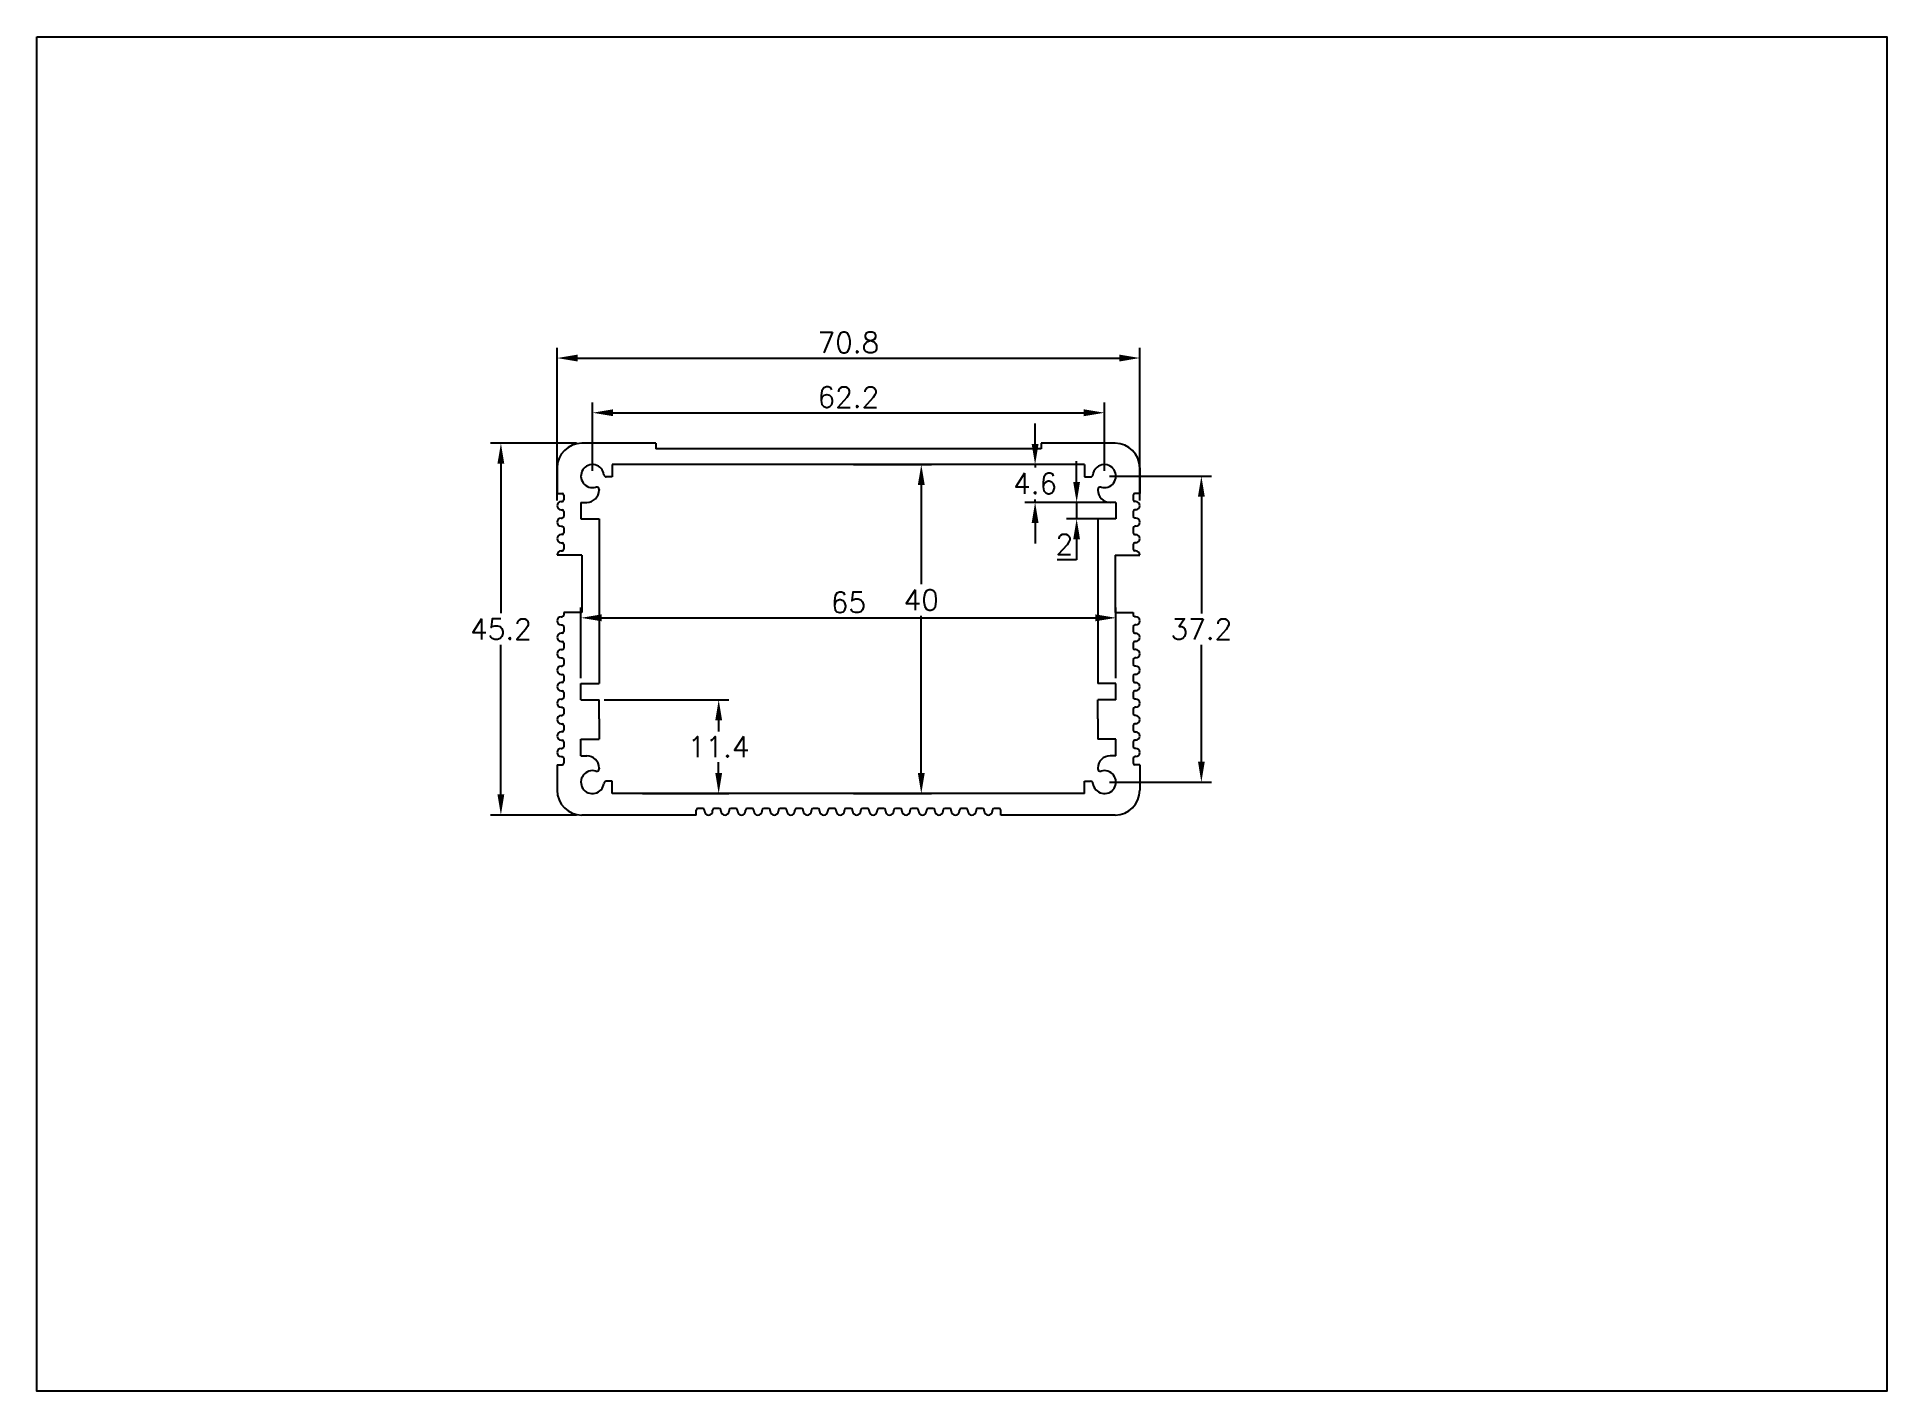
# Model space of a CAD drawing. Header units: millimetres. Extents: x 847 to 1072, y 482 to 646.
import ezdxf

# ---------------------------------------------------------------- set-up
doc = ezdxf.new("R2010")
doc.units = ezdxf.units.MM
doc.styles.get("Standard").update_dxf_attribs({"font": 'txt.shx', "height": 2.5})
doc.dimstyles.new('ISO-25', dxfattribs={"dimtxt": 2.5, "dimasz": 2.5, "dimexe": 1.25, "dimexo": 0.625, "dimtad": 1, "dimtih": 1, "dimtoh": 1, "dimdec": 1, "dimdsep": 46, "dimtxsty": 'Standard', "dimcen": 2.5, "dimadec": 0, "dimazin": 0, "dimtfac": 1, "dimtdec": 1, "dimtmove": 0, "dimatfit": 3, "dimfxl": 1, "dimarcsym": 0})

# ---------------------------------------------------------------- blocks, each defined once
blk = doc.blocks.new('*D5')
at = {"color": 0, "lineweight": -2}
for p, q in [((910.42, 590.07), (910.42, 608.65)), ((912.92, 607.4), (978.72, 607.4)), ((981.22, 590.07), (981.22, 608.65))]:
    blk.add_line(p, q, dxfattribs=at)
at = {"color": 0}
for points in [[(912.92, 607.82), (912.92, 606.98), (910.42, 607.4)], [(978.72, 607.82), (978.72, 606.98), (981.22, 607.4)]]:
    blk.add_solid(points, dxfattribs=at)
at = {"layer": 'Defpoints', "color": 0}
for p in [(981.22, 607.4), (910.42, 589.45), (981.22, 589.45)]:
    blk.add_point(p, dxfattribs=at)
at = {"color": 0, "insert": (945.82, 609.3), "char_height": 2.5, "attachment_point": 5}
blk.add_mtext('70.8', dxfattribs=at)
blk = doc.blocks.new('*D6')
at = {"color": 0, "lineweight": -2}
for p, q in [((914.72, 593.67), (914.72, 602)), ((917.22, 600.75), (974.42, 600.75)), ((976.92, 593.67), (976.92, 602))]:
    blk.add_line(p, q, dxfattribs=at)
at = {"color": 0}
for points in [[(917.22, 601.17), (917.22, 600.33), (914.72, 600.75)], [(974.42, 601.17), (974.42, 600.33), (976.92, 600.75)]]:
    blk.add_solid(points, dxfattribs=at)
at = {"layer": 'Defpoints', "color": 0}
for p in [(976.92, 600.75), (914.72, 593.05), (976.92, 593.05)]:
    blk.add_point(p, dxfattribs=at)
at = {"color": 0, "insert": (945.82, 602.65), "char_height": 2.5, "attachment_point": 5}
blk.add_mtext('62.2', dxfattribs=at)
blk = doc.blocks.new('*D7')
at = {"color": 0, "lineweight": -2}
for p, q in [((912.79, 597.05), (902.34, 597.05)), ((903.59, 594.55), (903.59, 576.38)), ((903.59, 554.35), (903.59, 572.52)), ((912.79, 551.85), (902.34, 551.85))]:
    blk.add_line(p, q, dxfattribs=at)
at = {"color": 0}
for points in [[(903.17, 594.55), (904, 594.55), (903.59, 597.05)], [(903.17, 554.35), (904, 554.35), (903.59, 551.85)]]:
    blk.add_solid(points, dxfattribs=at)
at = {"layer": 'Defpoints', "color": 0}
for p in [(913.42, 597.05), (903.59, 551.85), (913.42, 551.85)]:
    blk.add_point(p, dxfattribs=at)
at = {"color": 0, "insert": (903.59, 574.45), "char_height": 2.5, "attachment_point": 5}
blk.add_mtext('45.2', dxfattribs=at)
blk = doc.blocks.new('*D8')
at = {"color": 0, "lineweight": -2}
for p, q in [((977.54, 593.05), (989.95, 593.05)), ((988.7, 590.55), (988.7, 576.35)), ((988.7, 558.35), (988.7, 572.55)), ((977.54, 555.85), (989.95, 555.85))]:
    blk.add_line(p, q, dxfattribs=at)
at = {"color": 0}
for points in [[(988.29, 590.55), (989.12, 590.55), (988.7, 593.05)], [(988.29, 558.35), (989.12, 558.35), (988.7, 555.85)]]:
    blk.add_solid(points, dxfattribs=at)
at = {"layer": 'Defpoints', "color": 0}
for p in [(976.92, 593.05), (976.92, 555.85), (988.7, 555.85)]:
    blk.add_point(p, dxfattribs=at)
at = {"color": 0, "insert": (988.7, 574.45), "char_height": 2.5, "attachment_point": 5}
blk.add_mtext('37.2', dxfattribs=at)
blk = doc.blocks.new('*D9')
at = {"color": 0, "lineweight": -2}
for p, q in [((973.55, 592.35), (973.55, 594.85)), ((977.69, 589.85), (972.3, 589.85)), ((973.55, 589.85), (973.55, 587.85)), ((977.69, 587.85), (972.3, 587.85)), ((973.55, 585.35), (973.55, 582.85)), ((973.55, 582.85), (971.2, 582.85))]:
    blk.add_line(p, q, dxfattribs=at)
at = {"color": 0}
for points in [[(973.13, 592.35), (973.96, 592.35), (973.55, 589.85)], [(973.13, 585.35), (973.96, 585.35), (973.55, 587.85)]]:
    blk.add_solid(points, dxfattribs=at)
at = {"layer": 'Defpoints', "color": 0}
for p in [(978.32, 589.85), (973.55, 587.85), (978.32, 587.85)]:
    blk.add_point(p, dxfattribs=at)
at = {"color": 0, "insert": (972.06, 584.75), "char_height": 2.5, "attachment_point": 5}
blk.add_mtext('2', dxfattribs=at)
blk = doc.blocks.new('*D10')
at = {"color": 0, "lineweight": -2}
for p, q in [((968.5, 596.95), (968.5, 599.45)), ((973.89, 594.45), (967.25, 594.45)), ((968.5, 594.45), (968.5, 594.08)), ((977.69, 589.85), (967.25, 589.85)), ((968.5, 589.85), (968.5, 590.22)), ((968.5, 587.35), (968.5, 584.85))]:
    blk.add_line(p, q, dxfattribs=at)
at = {"color": 0}
for points in [[(968.08, 596.95), (968.92, 596.95), (968.5, 594.45)], [(968.08, 587.35), (968.92, 587.35), (968.5, 589.85)]]:
    blk.add_solid(points, dxfattribs=at)
at = {"layer": 'Defpoints', "color": 0}
for p in [(968.5, 594.45), (974.52, 594.45), (978.32, 589.85)]:
    blk.add_point(p, dxfattribs=at)
at = {"color": 0, "insert": (968.5, 592.15), "char_height": 2.5, "attachment_point": 5}
blk.add_mtext('4.6', dxfattribs=at)
blk = doc.blocks.new('*D14')
at = {"color": 0, "lineweight": -2}
for p, q in [((946.44, 594.45), (955.92, 594.45)), ((954.67, 591.95), (954.67, 579.92)), ((954.67, 556.95), (954.67, 576.06)), ((946.44, 554.45), (955.92, 554.45))]:
    blk.add_line(p, q, dxfattribs=at)
at = {"color": 0}
for points in [[(954.25, 591.95), (955.09, 591.95), (954.67, 594.45)], [(954.25, 556.95), (955.09, 556.95), (954.67, 554.45)]]:
    blk.add_solid(points, dxfattribs=at)
at = {"layer": 'Defpoints', "color": 0}
for p in [(945.82, 594.45), (945.82, 554.45), (954.67, 554.45)]:
    blk.add_point(p, dxfattribs=at)
at = {"color": 0, "insert": (954.67, 577.99), "char_height": 2.5, "attachment_point": 5}
blk.add_mtext('40', dxfattribs=at)
blk = doc.blocks.new('*D18')
at = {"color": 0, "lineweight": -2}
for p, q in [((913.32, 568.47), (913.32, 577.07)), ((915.82, 575.82), (975.82, 575.82)), ((978.32, 568.47), (978.32, 577.07))]:
    blk.add_line(p, q, dxfattribs=at)
at = {"color": 0}
for points in [[(915.82, 576.24), (915.82, 575.4), (913.32, 575.82)], [(975.82, 576.24), (975.82, 575.4), (978.32, 575.82)]]:
    blk.add_solid(points, dxfattribs=at)
at = {"layer": 'Defpoints', "color": 0}
for p in [(978.32, 575.82), (913.32, 567.85), (978.32, 567.85)]:
    blk.add_point(p, dxfattribs=at)
at = {"color": 0, "insert": (945.82, 577.7), "char_height": 2.5, "attachment_point": 5}
blk.add_mtext('65', dxfattribs=at)
blk = doc.blocks.new('*D19')
at = {"color": 0, "lineweight": -2}
for p, q in [((916.14, 565.85), (931.3, 565.85)), ((930.05, 563.35), (930.05, 562.02)), ((930.05, 556.95), (930.05, 558.27)), ((920.81, 554.45), (931.3, 554.45))]:
    blk.add_line(p, q, dxfattribs=at)
at = {"color": 0}
for points in [[(929.64, 563.35), (930.47, 563.35), (930.05, 565.85)], [(929.64, 556.95), (930.47, 556.95), (930.05, 554.45)]]:
    blk.add_solid(points, dxfattribs=at)
at = {"layer": 'Defpoints', "color": 0}
for p in [(915.52, 565.85), (920.18, 554.45), (930.05, 554.45)]:
    blk.add_point(p, dxfattribs=at)
at = {"color": 0, "insert": (930.05, 560.15), "char_height": 2.5, "attachment_point": 5}
blk.add_mtext('11.4', dxfattribs=at)

msp = doc.modelspace()

# ---------------------------------------------------------------- linework, layer by layer
for p, q in [((922.42, 597.05), (913.42, 597.05)), ((922.42, 597.05), (922.42, 596.35)), ((969.22, 596.35), (922.42, 596.35)), ((978.22, 597.05), (969.22, 597.05)), ((969.22, 597.05), (969.22, 596.35)), ((910.42, 594.05), (910.42, 590.95)), ((974.52, 594.45), (917.12, 594.45)), ((917.12, 594.45), (917.12, 592.95)), ((974.52, 594.45), (974.52, 592.95)), ((981.22, 594.05), (981.22, 590.95)), ((910.42, 593.45), (910.42, 593.45)), ((915.52, 591.42), (915.52, 591.35)), ((917.12, 592.95), (916.4, 592.95)), ((974.52, 592.95), (975.23, 592.95)), ((976.12, 591.42), (976.12, 591.35)), ((981.22, 593.45), (981.22, 593.45)), ((910.42, 590.95), (911.02, 590.95)), ((910.42, 589.45), (910.42, 589.45)), ((910.92, 589.95), (911.02, 589.95)), ((911.22, 590.75), (911.22, 590.15)), ((913.32, 589.85), (914.02, 589.85)), ((913.32, 589.85), (913.32, 587.85)), ((978.32, 589.85), (977.62, 589.85)), ((978.32, 589.85), (978.32, 587.85)), ((980.42, 590.75), (980.42, 590.15)), ((981.22, 590.95), (980.62, 590.95)), ((980.72, 589.95), (980.62, 589.95)), ((981.22, 589.45), (981.22, 589.45)), ((910.42, 587.45), (910.42, 587.45)), ((910.92, 588.95), (911.02, 588.95)), ((910.92, 587.95), (911.02, 587.95)), ((910.92, 586.95), (911.02, 586.95)), ((911.22, 588.75), (911.22, 588.15)), ((911.22, 586.75), (911.22, 586.15)), ((913.32, 587.85), (915.52, 587.85)), ((915.52, 587.85), (915.52, 567.85)), ((976.12, 587.85), (976.12, 567.85)), ((978.32, 587.85), (976.12, 587.85)), ((980.42, 588.75), (980.42, 588.15)), ((980.42, 586.75), (980.42, 586.15)), ((980.72, 588.95), (980.62, 588.95)), ((980.72, 587.95), (980.62, 587.95)), ((980.72, 586.95), (980.62, 586.95)), ((981.22, 587.45), (981.22, 587.45)), ((911.02, 585.95), (910.92, 585.95)), ((910.92, 584.95), (911.02, 584.95)), ((911.22, 584.75), (911.22, 584.15)), ((980.42, 584.75), (980.42, 584.15)), ((980.62, 585.95), (980.72, 585.95)), ((980.72, 584.95), (980.62, 584.95)), ((913.42, 583.45), (910.42, 583.45)), ((910.42, 583.45), (910.42, 583.45)), ((910.92, 583.95), (911.02, 583.95)), ((913.42, 583.45), (913.42, 576.45)), ((978.22, 583.45), (978.22, 576.45)), ((978.22, 583.45), (981.22, 583.45)), ((980.72, 583.95), (980.62, 583.95)), ((981.22, 583.45), (981.22, 583.45)), ((910.92, 575.95), (911.02, 575.95)), ((913.42, 576.45), (911.22, 576.45)), ((911.22, 576.45), (911.22, 576.15)), ((978.22, 576.45), (980.42, 576.45)), ((980.42, 576.45), (980.42, 576.15)), ((980.72, 575.95), (980.62, 575.95)), ((910.42, 575.45), (910.42, 575.45)), ((910.92, 574.95), (911.02, 574.95)), ((911.02, 573.95), (910.92, 573.95)), ((911.22, 574.75), (911.22, 574.15)), ((980.42, 574.75), (980.42, 574.15)), ((980.72, 574.95), (980.62, 574.95)), ((980.62, 573.95), (980.72, 573.95)), ((981.22, 575.45), (981.22, 575.45)), ((910.42, 571.45), (910.42, 571.45)), ((910.92, 572.95), (911.02, 572.95)), ((910.92, 571.95), (911.02, 571.95)), ((911.22, 572.75), (911.22, 572.15)), ((980.42, 572.75), (980.42, 572.15)), ((980.72, 572.95), (980.62, 572.95)), ((980.72, 571.95), (980.62, 571.95)), ((981.22, 571.45), (981.22, 571.45)), ((910.42, 569.45), (910.42, 569.45)), ((910.92, 570.95), (911.02, 570.95)), ((910.92, 569.95), (911.02, 569.95)), ((910.92, 568.95), (911.02, 568.95)), ((911.22, 570.75), (911.22, 570.15)), ((911.22, 568.75), (911.22, 568.15)), ((980.42, 570.75), (980.42, 570.15)), ((980.42, 568.75), (980.42, 568.15)), ((980.72, 570.95), (980.62, 570.95)), ((980.72, 569.95), (980.62, 569.95)), ((980.72, 568.95), (980.62, 568.95)), ((981.22, 569.45), (981.22, 569.45)), ((911.02, 567.95), (910.92, 567.95)), ((910.92, 566.95), (911.02, 566.95)), ((911.22, 566.75), (911.22, 566.15)), ((913.32, 567.85), (915.52, 567.85)), ((913.32, 565.85), (913.32, 567.85)), ((978.32, 567.85), (976.12, 567.85)), ((978.32, 565.85), (978.32, 567.85)), ((980.42, 566.75), (980.42, 566.15)), ((980.62, 567.95), (980.72, 567.95)), ((980.72, 566.95), (980.62, 566.95)), ((910.42, 565.45), (910.42, 565.45)), ((910.92, 565.95), (911.02, 565.95)), ((910.92, 564.95), (911.02, 564.95)), ((911.22, 564.75), (911.22, 564.15)), ((913.32, 565.85), (915.52, 565.85)), ((915.52, 563.55), (915.52, 565.85)), ((978.32, 565.85), (976.12, 565.85)), ((976.12, 563.55), (976.12, 565.85)), ((980.42, 564.75), (980.42, 564.15)), ((980.72, 565.95), (980.62, 565.95)), ((980.72, 564.95), (980.62, 564.95)), ((981.22, 565.45), (981.22, 565.45)), ((910.42, 563.45), (910.42, 563.45)), ((910.92, 563.95), (911.02, 563.95)), ((910.92, 562.95), (911.02, 562.95)), ((911.22, 562.75), (911.22, 562.15)), ((915.52, 563.55), (915.52, 561.05)), ((976.12, 563.55), (976.12, 561.05)), ((980.42, 562.75), (980.42, 562.15)), ((980.72, 563.95), (980.62, 563.95)), ((980.72, 562.95), (980.62, 562.95)), ((981.22, 563.45), (981.22, 563.45)), ((911.02, 561.95), (910.92, 561.95)), ((910.92, 560.95), (911.02, 560.95)), ((910.92, 559.95), (911.02, 559.95)), ((911.22, 560.75), (911.22, 560.15)), ((913.32, 561.05), (915.52, 561.05)), ((913.32, 559.05), (913.32, 561.05)), ((978.32, 561.05), (976.12, 561.05)), ((978.32, 559.05), (978.32, 561.05)), ((980.42, 560.75), (980.42, 560.15)), ((980.62, 561.95), (980.72, 561.95)), ((980.72, 560.95), (980.62, 560.95)), ((980.72, 559.95), (980.62, 559.95)), ((910.42, 559.45), (910.42, 559.45)), ((910.42, 557.95), (910.42, 554.85)), ((910.42, 557.95), (911.02, 557.95)), ((910.92, 558.95), (911.02, 558.95)), ((911.22, 558.75), (911.22, 558.15)), ((913.32, 559.05), (914.02, 559.05)), ((915.52, 557.55), (915.52, 557.47)), ((976.12, 557.55), (976.12, 557.47)), ((978.32, 559.05), (977.62, 559.05)), ((980.42, 558.75), (980.42, 558.15)), ((980.72, 558.95), (980.62, 558.95)), ((981.22, 557.95), (980.62, 557.95)), ((981.22, 559.45), (981.22, 559.45)), ((981.22, 557.95), (981.22, 554.85)), ((917.12, 555.95), (916.4, 555.95)), ((917.12, 554.45), (917.12, 555.95)), ((974.52, 555.95), (975.23, 555.95)), ((974.52, 554.45), (974.52, 555.95)), ((974.52, 554.45), (917.12, 554.45)), ((927.32, 551.85), (913.42, 551.85)), ((927.32, 551.85), (927.32, 552.45)), ((928.12, 552.65), (927.52, 552.65)), ((928.32, 552.35), (928.32, 552.45)), ((928.82, 551.85), (928.82, 551.85)), ((929.32, 552.35), (929.32, 552.45)), ((930.12, 552.65), (929.52, 552.65)), ((930.32, 552.35), (930.32, 552.45)), ((931.32, 552.45), (931.32, 552.35)), ((932.12, 552.65), (931.52, 552.65)), ((932.32, 552.35), (932.32, 552.45)), ((932.82, 551.85), (932.82, 551.85)), ((933.32, 552.35), (933.32, 552.45)), ((934.12, 552.65), (933.52, 552.65)), ((934.32, 552.35), (934.32, 552.45)), ((934.82, 551.85), (934.82, 551.85)), ((935.32, 552.35), (935.32, 552.45)), ((936.12, 552.65), (935.52, 552.65)), ((936.32, 552.35), (936.32, 552.45)), ((937.32, 552.45), (937.32, 552.35)), ((938.12, 552.65), (937.52, 552.65)), ((938.32, 552.35), (938.32, 552.45)), ((938.82, 551.85), (938.82, 551.85)), ((939.32, 552.35), (939.32, 552.45)), ((940.12, 552.65), (939.52, 552.65)), ((940.32, 552.35), (940.32, 552.45)), ((940.82, 551.85), (940.82, 551.85)), ((941.32, 552.35), (941.32, 552.45)), ((942.12, 552.65), (941.52, 552.65)), ((942.32, 552.35), (942.32, 552.45)), ((943.32, 552.45), (943.32, 552.35)), ((944.12, 552.65), (943.52, 552.65)), ((944.32, 552.35), (944.32, 552.45)), ((944.82, 551.85), (944.82, 551.85)), ((945.32, 552.35), (945.32, 552.45)), ((946.12, 552.65), (945.52, 552.65)), ((946.32, 552.35), (946.32, 552.45)), ((946.82, 551.85), (946.82, 551.85)), ((947.32, 552.35), (947.32, 552.45)), ((948.12, 552.65), (947.52, 552.65)), ((948.32, 552.35), (948.32, 552.45)), ((949.32, 552.45), (949.32, 552.35)), ((950.12, 552.65), (949.52, 552.65)), ((950.32, 552.35), (950.32, 552.45)), ((950.82, 551.85), (950.82, 551.85)), ((951.32, 552.35), (951.32, 552.45)), ((952.12, 552.65), (951.52, 552.65)), ((952.32, 552.35), (952.32, 552.45)), ((952.82, 551.85), (952.82, 551.85)), ((953.32, 552.35), (953.32, 552.45)), ((954.12, 552.65), (953.52, 552.65)), ((954.32, 552.35), (954.32, 552.45)), ((955.32, 552.45), (955.32, 552.35)), ((956.12, 552.65), (955.52, 552.65)), ((956.32, 552.35), (956.32, 552.45)), ((956.82, 551.85), (956.82, 551.85)), ((957.32, 552.35), (957.32, 552.45)), ((958.12, 552.65), (957.52, 552.65)), ((958.32, 552.35), (958.32, 552.45)), ((958.82, 551.85), (958.82, 551.85)), ((959.32, 552.35), (959.32, 552.45)), ((960.12, 552.65), (959.52, 552.65)), ((960.32, 552.35), (960.32, 552.45)), ((961.32, 552.45), (961.32, 552.35)), ((962.12, 552.65), (961.52, 552.65)), ((962.32, 552.35), (962.32, 552.45)), ((962.82, 551.85), (962.82, 551.85)), ((963.32, 552.35), (963.32, 552.45)), ((964.12, 552.65), (963.52, 552.65)), ((964.32, 551.85), (964.32, 552.45)), ((978.22, 551.85), (964.32, 551.85)), ((964.82, 551.85), (964.82, 551.85))]:
    msp.add_line(p, q)
msp.add_lwpolyline([(847.22, 646.43), (1072.01, 646.43), (1072.01, 481.83), (847.22, 481.83)], close=True)
for centre, radius, start, end in [((913.42, 594.05), 3, 90, 180), ((978.22, 594.05), 3, 0, 90), ((914.72, 593.05), 1.4, 6.7563, 287.1046), ((976.92, 593.05), 1.4, 252.8954, 173.2437), ((914.02, 591.35), 1.5, 270, 0), ((915.22, 591.42), 0.3, 0, 107.1046), ((916.4, 593.25), 0.3, 186.7563, 270), ((975.23, 593.25), 0.3, 270, 353.2437), ((976.42, 591.42), 0.3, 72.8954, 180), ((977.62, 591.35), 1.5, 180, 270), ((910.92, 589.45), 0.5, 90, 180), ((910.92, 589.45), 0.5, 180, 270), ((911.02, 590.75), 0.2, 0, 90), ((911.02, 590.15), 0.2, 270, 0), ((980.62, 590.75), 0.2, 90, 180), ((980.62, 590.15), 0.2, 180, 270), ((980.72, 589.45), 0.5, 0, 90), ((980.72, 589.45), 0.5, 270, 0), ((910.92, 587.45), 0.5, 90, 180), ((910.92, 587.45), 0.5, 180, 270), ((911.02, 588.75), 0.2, 0, 90), ((911.02, 588.15), 0.2, 270, 0), ((911.02, 586.75), 0.2, 0, 90), ((980.62, 588.75), 0.2, 90, 180), ((980.62, 588.15), 0.2, 180, 270), ((980.62, 586.75), 0.2, 90, 180), ((980.72, 587.45), 0.5, 0, 90), ((980.72, 587.45), 0.5, 270, 0), ((910.92, 585.45), 0.5, 90, 180), ((910.92, 585.45), 0.5, 180, 270), ((911.02, 586.15), 0.2, 270, 0), ((911.02, 584.75), 0.2, 0, 90), ((980.62, 586.15), 0.2, 180, 270), ((980.62, 584.75), 0.2, 90, 180), ((980.72, 585.45), 0.5, 0, 90), ((980.72, 585.45), 0.5, 270, 0), ((910.92, 583.45), 0.5, 90, 180), ((911.02, 584.15), 0.2, 270, 0), ((980.62, 584.15), 0.2, 180, 270), ((980.72, 583.45), 0.5, 0, 90), ((910.92, 575.45), 0.5, 90, 180), ((911.02, 576.15), 0.2, 270, 0), ((980.62, 576.15), 0.2, 180, 270), ((980.72, 575.45), 0.5, 0, 90), ((910.92, 575.45), 0.5, 180, 270), ((910.92, 573.45), 0.5, 90, 180), ((910.92, 573.45), 0.5, 180, 270), ((911.02, 574.75), 0.2, 0, 90), ((911.02, 574.15), 0.2, 270, 0), ((980.62, 574.75), 0.2, 90, 180), ((980.62, 574.15), 0.2, 180, 270), ((980.72, 575.45), 0.5, 270, 0), ((980.72, 573.45), 0.5, 0, 90), ((980.72, 573.45), 0.5, 270, 0), ((910.92, 571.45), 0.5, 90, 180), ((910.92, 571.45), 0.5, 180, 270), ((911.02, 572.75), 0.2, 0, 90), ((911.02, 572.15), 0.2, 270, 0), ((980.62, 572.75), 0.2, 90, 180), ((980.62, 572.15), 0.2, 180, 270), ((980.72, 571.45), 0.5, 0, 90), ((980.72, 571.45), 0.5, 270, 0), ((910.92, 569.45), 0.5, 90, 180), ((910.92, 569.45), 0.5, 180, 270), ((911.02, 570.75), 0.2, 0, 90), ((911.02, 570.15), 0.2, 270, 0), ((911.02, 568.75), 0.2, 0, 90), ((980.62, 570.75), 0.2, 90, 180), ((980.62, 570.15), 0.2, 180, 270), ((980.62, 568.75), 0.2, 90, 180), ((980.72, 569.45), 0.5, 0, 90), ((980.72, 569.45), 0.5, 270, 0), ((910.92, 567.45), 0.5, 90, 180), ((910.92, 567.45), 0.5, 180, 270), ((911.02, 568.15), 0.2, 270, 0), ((911.02, 566.75), 0.2, 0, 90), ((980.62, 568.15), 0.2, 180, 270), ((980.62, 566.75), 0.2, 90, 180), ((980.72, 567.45), 0.5, 0, 90), ((980.72, 567.45), 0.5, 270, 0), ((910.92, 565.45), 0.5, 90, 180), ((910.92, 565.45), 0.5, 180, 270), ((911.02, 566.15), 0.2, 270, 0), ((911.02, 564.75), 0.2, 0, 90), ((980.62, 566.15), 0.2, 180, 270), ((980.62, 564.75), 0.2, 90, 180), ((980.72, 565.45), 0.5, 0, 90), ((980.72, 565.45), 0.5, 270, 0), ((910.92, 563.45), 0.5, 90, 180), ((910.92, 563.45), 0.5, 180, 270), ((911.02, 564.15), 0.2, 270, 0), ((911.02, 562.75), 0.2, 0, 90), ((911.02, 562.15), 0.2, 270, 0), ((980.62, 564.15), 0.2, 180, 270), ((980.62, 562.75), 0.2, 90, 180), ((980.62, 562.15), 0.2, 180, 270), ((980.72, 563.45), 0.5, 0, 90), ((980.72, 563.45), 0.5, 270, 0), ((910.92, 561.45), 0.5, 90, 180), ((910.92, 561.45), 0.5, 180, 270), ((910.92, 559.45), 0.5, 90, 180), ((911.02, 560.75), 0.2, 0, 90), ((911.02, 560.15), 0.2, 270, 0), ((980.62, 560.75), 0.2, 90, 180), ((980.62, 560.15), 0.2, 180, 270), ((980.72, 561.45), 0.5, 0, 90), ((980.72, 561.45), 0.5, 270, 0), ((980.72, 559.45), 0.5, 0, 90), ((910.92, 559.45), 0.5, 180, 270), ((911.02, 558.75), 0.2, 0, 90), ((911.02, 558.15), 0.2, 270, 0), ((914.02, 557.55), 1.5, 0, 90), ((977.62, 557.55), 1.5, 90, 180), ((980.62, 558.75), 0.2, 90, 180), ((980.62, 558.15), 0.2, 180, 270), ((980.72, 559.45), 0.5, 270, 0), ((914.72, 555.85), 1.4, 72.8954, 353.2437), ((915.22, 557.47), 0.3, 252.8954, 0), ((916.4, 555.65), 0.3, 90, 173.2437), ((975.23, 555.65), 0.3, 6.7563, 90), ((976.92, 555.85), 1.4, 186.7563, 107.1046), ((976.42, 557.47), 0.3, 180, 287.1046), ((913.42, 554.85), 3, 180, 270), ((978.22, 554.85), 3, 270, 0), ((927.52, 552.45), 0.2, 90, 180), ((928.12, 552.45), 0.2, 360, 90), ((928.82, 552.35), 0.5, 180, 270), ((928.82, 552.35), 0.5, 270, 360), ((929.52, 552.45), 0.2, 90, 180), ((930.12, 552.45), 0.2, 0, 90), ((930.82, 552.35), 0.5, 180, 270), ((930.82, 552.35), 0.5, 270, 360), ((931.52, 552.45), 0.2, 90, 180), ((932.12, 552.45), 0.2, 0, 90), ((932.82, 552.35), 0.5, 180, 270), ((932.82, 552.35), 0.5, 270, 0), ((933.52, 552.45), 0.2, 90, 180), ((934.12, 552.45), 0.2, 360, 90), ((934.82, 552.35), 0.5, 180, 270), ((934.82, 552.35), 0.5, 270, 360), ((935.52, 552.45), 0.2, 90, 180), ((936.12, 552.45), 0.2, 0, 90), ((936.82, 552.35), 0.5, 180, 270), ((936.82, 552.35), 0.5, 270, 360), ((937.52, 552.45), 0.2, 90, 180), ((938.12, 552.45), 0.2, 0, 90), ((938.82, 552.35), 0.5, 180, 270), ((938.82, 552.35), 0.5, 270, 0), ((939.52, 552.45), 0.2, 90, 180), ((940.12, 552.45), 0.2, 360, 90), ((940.82, 552.35), 0.5, 180, 270), ((940.82, 552.35), 0.5, 270, 360), ((941.52, 552.45), 0.2, 90, 180), ((942.12, 552.45), 0.2, 0, 90), ((942.82, 552.35), 0.5, 180, 270), ((942.82, 552.35), 0.5, 270, 360), ((943.52, 552.45), 0.2, 90, 180), ((944.12, 552.45), 0.2, 0, 90), ((944.82, 552.35), 0.5, 180, 270), ((944.82, 552.35), 0.5, 270, 0), ((945.52, 552.45), 0.2, 90, 180), ((946.12, 552.45), 0.2, 360, 90), ((946.82, 552.35), 0.5, 180, 270), ((946.82, 552.35), 0.5, 270, 360), ((947.52, 552.45), 0.2, 90, 180), ((948.12, 552.45), 0.2, 0, 90), ((948.82, 552.35), 0.5, 180, 270), ((948.82, 552.35), 0.5, 270, 360), ((949.52, 552.45), 0.2, 90, 180), ((950.12, 552.45), 0.2, 0, 90), ((950.82, 552.35), 0.5, 180, 270), ((950.82, 552.35), 0.5, 270, 0), ((951.52, 552.45), 0.2, 90, 180), ((952.12, 552.45), 0.2, 360, 90), ((952.82, 552.35), 0.5, 180, 270), ((952.82, 552.35), 0.5, 270, 360), ((953.52, 552.45), 0.2, 90, 180), ((954.12, 552.45), 0.2, 0, 90), ((954.82, 552.35), 0.5, 180, 270), ((954.82, 552.35), 0.5, 270, 360), ((955.52, 552.45), 0.2, 90, 180), ((956.12, 552.45), 0.2, 0, 90), ((956.82, 552.35), 0.5, 180, 270), ((956.82, 552.35), 0.5, 270, 0), ((957.52, 552.45), 0.2, 90, 180), ((958.12, 552.45), 0.2, 360, 90), ((958.82, 552.35), 0.5, 180, 270), ((958.82, 552.35), 0.5, 270, 360), ((959.52, 552.45), 0.2, 90, 180), ((960.12, 552.45), 0.2, 0, 90), ((960.82, 552.35), 0.5, 180, 270), ((960.82, 552.35), 0.5, 270, 360), ((961.52, 552.45), 0.2, 90, 180), ((962.12, 552.45), 0.2, 0, 90), ((962.82, 552.35), 0.5, 180, 270), ((962.82, 552.35), 0.5, 270, 0), ((963.52, 552.45), 0.2, 90, 180), ((964.12, 552.45), 0.2, 360, 90)]:
    msp.add_arc(centre, radius, start, end)

# ---------------------------------------------------------------- dimensions: what is measured, and where the dimension line sits
dim = msp.add_linear_dim(base=(981.22, 607.4), p1=(910.42, 589.45), p2=(981.22, 589.45), dimstyle='ISO-25')
dim.commit()
dim.dimension.update_dxf_attribs({"geometry": '*D5', "text_midpoint": (945.82, 607.4), "dimtype": 160})
for base, p1, p2, picture, middle in [((976.92, 600.75), (914.72, 593.05), (976.92, 593.05), '*D6', (945.82, 602.65)), ((978.32, 575.82), (913.32, 567.85), (978.32, 567.85), '*D18', (945.82, 577.7))]:
    dim = msp.add_linear_dim(base=base, p1=p1, p2=p2, dimstyle='ISO-25')
    dim.commit()
    dim.dimension.update_dxf_attribs({"geometry": picture, "text_midpoint": middle})
for base, p1, p2, picture, middle in [((968.5, 594.45), (978.32, 589.85), (974.52, 594.45), '*D10', (968.5, 592.15)), ((973.55, 587.85), (978.32, 589.85), (978.32, 587.85), '*D9', (972.06, 584.75)), ((930.05, 554.45), (915.52, 565.85), (920.18, 554.45), '*D19', (930.05, 560.15))]:
    dim = msp.add_linear_dim(base=base, p1=p1, p2=p2, angle=90, dimstyle='ISO-25')
    dim.commit()
    dim.dimension.update_dxf_attribs({"geometry": picture, "text_midpoint": middle})
for base, p1, p2, picture, middle in [((903.59, 551.85), (913.42, 597.05), (913.42, 551.85), '*D7', (903.59, 574.45)), ((954.67, 554.45), (945.82, 594.45), (945.82, 554.45), '*D14', (954.67, 577.99)), ((988.7, 555.85), (976.92, 593.05), (976.92, 555.85), '*D8', (988.7, 574.45))]:
    dim = msp.add_linear_dim(base=base, p1=p1, p2=p2, angle=90, dimstyle='ISO-25')
    dim.commit()
    dim.dimension.update_dxf_attribs({"geometry": picture, "text_midpoint": middle, "dimtype": 160})

doc.saveas('drawing.dxf')
